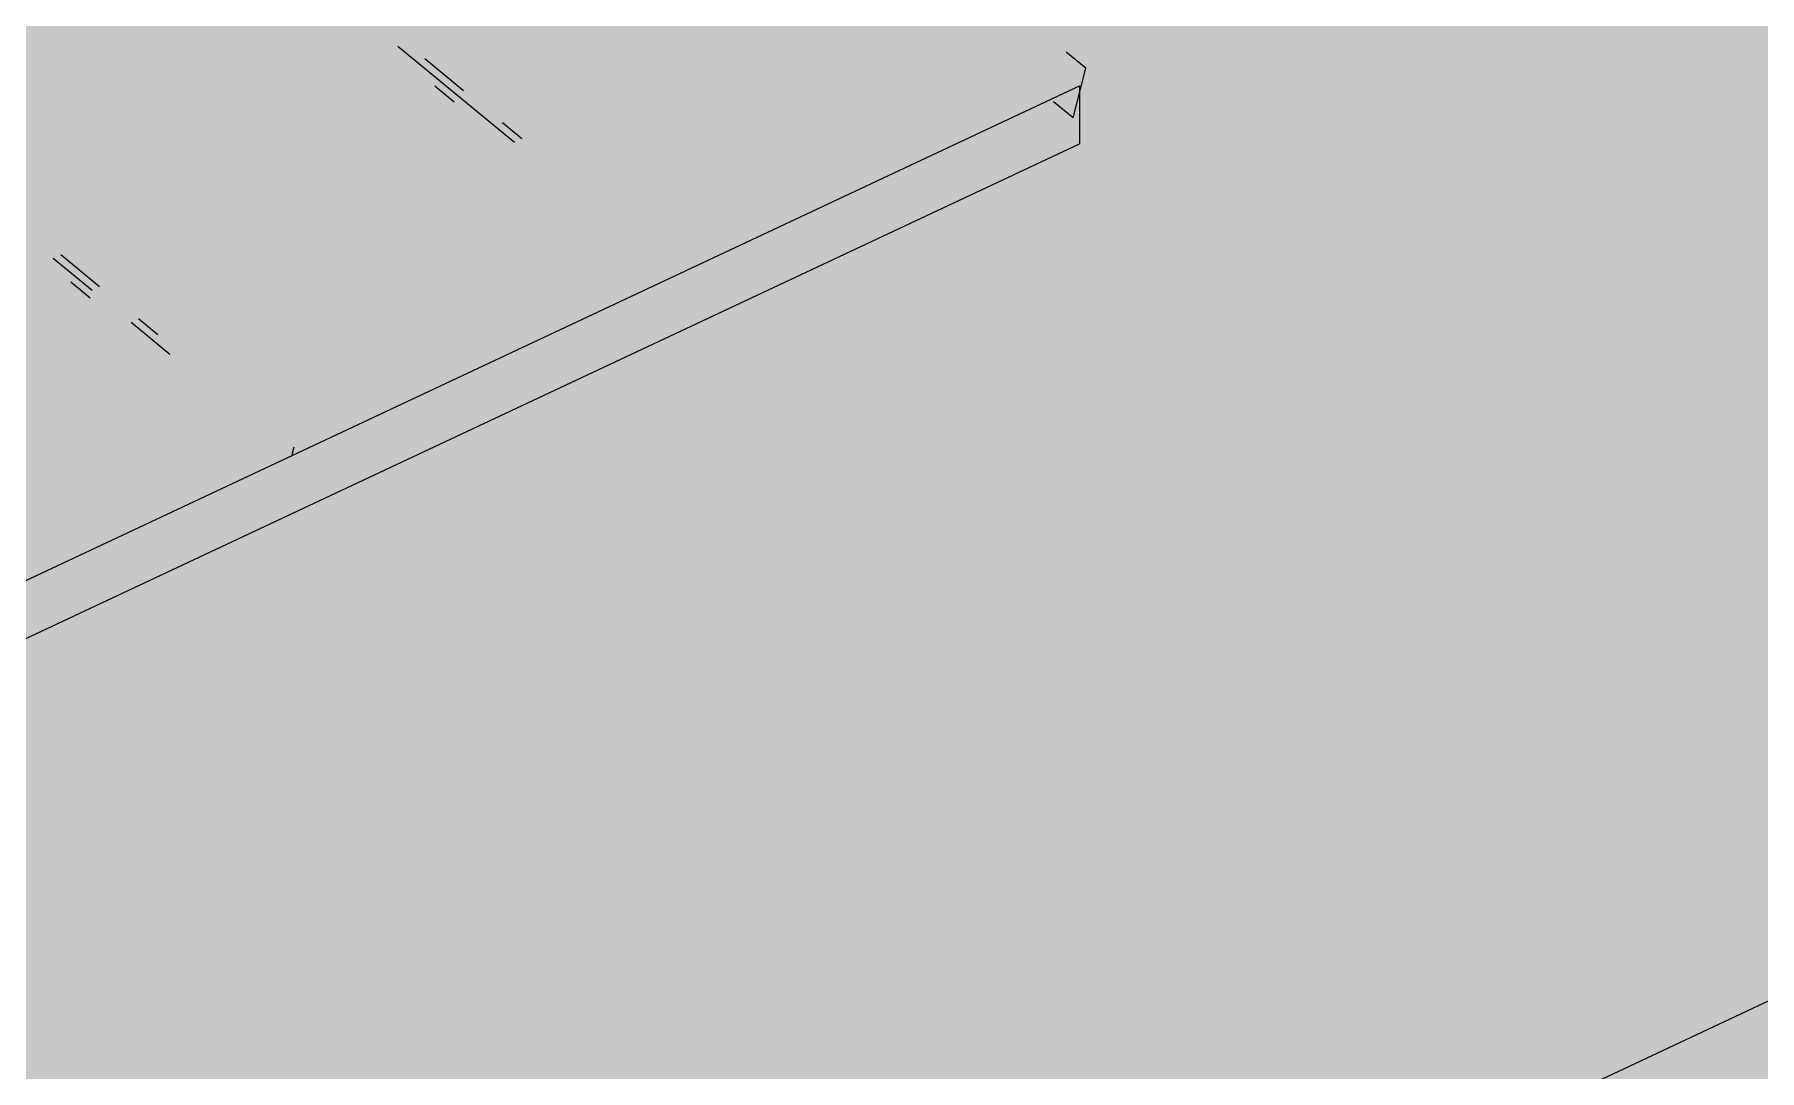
# Model space of a CAD drawing. Header units: millimetres. Extents: x 5 to 1315, y 5 to 292.
# Drawn here: x 1203.657 to 1206.563, y 91.049 to 92.795 of the extents above; entities that cross this region are included whole.
import ezdxf

# ---------------------------------------------------------------- set-up
doc = ezdxf.new("R2010")
doc.units = ezdxf.units.MM
doc.layers.add('EXISTING', color=7, linetype='Continuous')
doc.layers.add('IMAGES', color=7, linetype='Continuous')

# ---------------------------------------------------------------- blocks, each defined once
blk = doc.blocks.new('SHEET_03')
at = {"layer": 'EXISTING', "color": 250, "lineweight": 9}
for p, q in [((304.2688, 92.7747), (304.4654, 92.6131)), ((304.3796, 92.6998), (304.3141, 92.7536)), ((305.4278, 92.7379), (305.395, 92.7649)), ((305.4066, 92.6541), (305.4278, 92.7379)), ((301.5405, 90.8881), (305.4172, 92.7081)), ((304.3637, 92.6805), (304.331, 92.7074)), ((305.4172, 92.7081), (305.4172, 92.6106)), ((305.4066, 92.6541), (305.3738, 92.681)), ((304.4779, 92.619), (304.4451, 92.6459)), ((301.5405, 90.7906), (305.4172, 92.6106)), ((305.7942, 90.7988), (309.5934, 92.5824)), ((303.6882, 92.4175), (303.7538, 92.3636)), ((303.7662, 92.3695), (303.7007, 92.4234)), ((303.7504, 92.3502), (303.7176, 92.3772)), ((303.8645, 92.2887), (303.8318, 92.3156)), ((303.8193, 92.3098), (303.8848, 92.2559)), ((304.0905, 92.0868), (304.0939, 92.1002))]:
    blk.add_line(p, q, dxfattribs=at)
at = {"layer": 'IMAGES', "color": 7}
for points in [[(303.5, 92.7366), (303.9818, 92.7366), (303.5, 92.833), (303.9818, 92.833)], [(303.9818, 92.7366), (304.1745, 92.7366), (303.9818, 92.833), (304.1745, 92.833)], [(304.1745, 92.7366), (304.3673, 92.7366), (304.1745, 92.833), (304.3673, 92.833)], [(304.3673, 92.7366), (304.4636, 92.7366), (304.3673, 92.833), (304.4636, 92.833)], [(304.4636, 92.7366), (304.56, 92.7366), (304.4636, 92.833), (304.56, 92.833)], [(304.56, 92.7366), (305.0418, 92.7366), (304.56, 92.833), (305.0418, 92.833)], [(305.0418, 92.7366), (305.1382, 92.7366), (305.0418, 92.833), (305.1382, 92.833)], [(305.1382, 92.6402), (305.2345, 92.6402), (305.1382, 92.833), (305.2345, 92.833)], [(305.2345, 92.6402), (305.3309, 92.6402), (305.2345, 92.833), (305.3309, 92.833)], [(305.3309, 92.7366), (305.4273, 92.7366), (305.3309, 92.833), (305.4273, 92.833)], [(305.4273, 92.7366), (305.5236, 92.7366), (305.4273, 92.833), (305.5236, 92.833)], [(305.5236, 92.4474), (305.62, 92.4474), (305.5236, 92.833), (305.62, 92.833)], [(305.62, 92.7366), (308.7036, 92.7366), (305.62, 92.833), (308.7036, 92.833)], [(303.5964, 92.6402), (304.2709, 92.6402), (303.5964, 92.7366), (304.2709, 92.7366)], [(304.2709, 92.6402), (304.4636, 92.6402), (304.2709, 92.7366), (304.4636, 92.7366)], [(304.4636, 92.6402), (304.56, 92.6402), (304.4636, 92.7366), (304.56, 92.7366)], [(304.56, 92.6402), (304.6564, 92.6402), (304.56, 92.7366), (304.6564, 92.7366)], [(304.6564, 92.6402), (304.8491, 92.6402), (304.6564, 92.7366), (304.8491, 92.7366)], [(304.8491, 92.6402), (305.1382, 92.6402), (304.8491, 92.7366), (305.1382, 92.7366)], [(305.3309, 92.6402), (305.5236, 92.6402), (305.3309, 92.7366), (305.5236, 92.7366)], [(305.62, 92.5438), (309.2818, 92.5438), (305.62, 92.7366), (309.2818, 92.7366)], [(303.5964, 92.5438), (303.6927, 92.5438), (303.5964, 92.6402), (303.6927, 92.6402)], [(303.6927, 92.5438), (304.2709, 92.5438), (303.6927, 92.6402), (304.2709, 92.6402)], [(304.2709, 92.5438), (304.3673, 92.5438), (304.2709, 92.6402), (304.3673, 92.6402)], [(304.3673, 92.5438), (304.56, 92.5438), (304.3673, 92.6402), (304.56, 92.6402)], [(304.56, 92.5438), (304.6564, 92.5438), (304.56, 92.6402), (304.6564, 92.6402)], [(304.6564, 92.5438), (304.7527, 92.5438), (304.6564, 92.6402), (304.7527, 92.6402)], [(304.7527, 92.5438), (304.8491, 92.5438), (304.7527, 92.6402), (304.8491, 92.6402)], [(304.8491, 92.5438), (304.9455, 92.5438), (304.8491, 92.6402), (304.9455, 92.6402)], [(304.9455, 92.5438), (305.2345, 92.5438), (304.9455, 92.6402), (305.2345, 92.6402)], [(305.2345, 92.4474), (305.3309, 92.4474), (305.2345, 92.6402), (305.3309, 92.6402)], [(305.3309, 92.5438), (305.4273, 92.5438), (305.3309, 92.6402), (305.4273, 92.6402)], [(305.4273, 92.5438), (305.5236, 92.5438), (305.4273, 92.6402), (305.5236, 92.6402)], [(303.5964, 92.351), (303.6927, 92.351), (303.5964, 92.5438), (303.6927, 92.5438)], [(303.6927, 92.4474), (303.7891, 92.4474), (303.6927, 92.5438), (303.7891, 92.5438)], [(303.7891, 92.4474), (303.8855, 92.4474), (303.7891, 92.5438), (303.8855, 92.5438)], [(303.8855, 92.4474), (304.3673, 92.4474), (303.8855, 92.5438), (304.3673, 92.5438)], [(304.3673, 92.4474), (304.4636, 92.4474), (304.3673, 92.5438), (304.4636, 92.5438)], [(304.4636, 92.4474), (304.56, 92.4474), (304.4636, 92.5438), (304.56, 92.5438)], [(304.56, 92.4474), (304.6564, 92.4474), (304.56, 92.5438), (304.6564, 92.5438)], [(304.6564, 92.4474), (304.7527, 92.4474), (304.6564, 92.5438), (304.7527, 92.5438)], [(304.7527, 92.351), (304.8491, 92.351), (304.7527, 92.5438), (304.8491, 92.5438)], [(304.8491, 92.4474), (304.9455, 92.4474), (304.8491, 92.5438), (304.9455, 92.5438)], [(304.9455, 92.4474), (305.0418, 92.4474), (304.9455, 92.5438), (305.0418, 92.5438)], [(305.0418, 92.4474), (305.1382, 92.4474), (305.0418, 92.5438), (305.1382, 92.5438)], [(305.1382, 92.4474), (305.2345, 92.4474), (305.1382, 92.5438), (305.2345, 92.5438)], [(305.3309, 92.4474), (305.4273, 92.4474), (305.3309, 92.5438), (305.4273, 92.5438)], [(305.4273, 92.4474), (305.5236, 92.4474), (305.4273, 92.5438), (305.5236, 92.5438)], [(305.62, 92.4474), (308.8964, 92.4474), (305.62, 92.5438), (308.8964, 92.5438)], [(303.6927, 92.351), (303.7891, 92.351), (303.6927, 92.4474), (303.7891, 92.4474)], [(303.7891, 92.351), (303.8855, 92.351), (303.7891, 92.4474), (303.8855, 92.4474)], [(303.8855, 92.351), (303.9818, 92.351), (303.8855, 92.4474), (303.9818, 92.4474)], [(303.9818, 92.351), (304.2709, 92.351), (303.9818, 92.4474), (304.2709, 92.4474)], [(304.2709, 92.351), (304.4636, 92.351), (304.2709, 92.4474), (304.4636, 92.4474)], [(304.4636, 92.351), (304.56, 92.351), (304.4636, 92.4474), (304.56, 92.4474)], [(304.56, 92.2546), (304.6564, 92.2546), (304.56, 92.4474), (304.6564, 92.4474)], [(304.6564, 92.351), (304.7527, 92.351), (304.6564, 92.4474), (304.7527, 92.4474)], [(304.8491, 92.2546), (304.9455, 92.2546), (304.8491, 92.4474), (304.9455, 92.4474)], [(304.9455, 92.351), (305.0418, 92.351), (304.9455, 92.4474), (305.0418, 92.4474)], [(305.0418, 92.351), (305.1382, 92.351), (305.0418, 92.4474), (305.1382, 92.4474)], [(305.1382, 92.351), (305.2345, 92.351), (305.1382, 92.4474), (305.2345, 92.4474)], [(305.2345, 92.351), (305.3309, 92.351), (305.2345, 92.4474), (305.3309, 92.4474)], [(305.3309, 92.351), (305.5236, 92.351), (305.3309, 92.4474), (305.5236, 92.4474)], [(305.5236, 92.351), (308.7036, 92.351), (305.5236, 92.4474), (308.7036, 92.4474)], [(303.5964, 92.2546), (303.6927, 92.2546), (303.5964, 92.351), (303.6927, 92.351)], [(303.6927, 92.2546), (303.8855, 92.2546), (303.6927, 92.351), (303.8855, 92.351)], [(303.8855, 92.2546), (303.9818, 92.2546), (303.8855, 92.351), (303.9818, 92.351)], [(303.9818, 92.2546), (304.0782, 92.2546), (303.9818, 92.351), (304.0782, 92.351)], [(304.0782, 92.2546), (304.2709, 92.2546), (304.0782, 92.351), (304.2709, 92.351)], [(304.2709, 92.2546), (304.3673, 92.2546), (304.2709, 92.351), (304.3673, 92.351)], [(304.3673, 92.2546), (304.56, 92.2546), (304.3673, 92.351), (304.56, 92.351)], [(304.6564, 92.2546), (304.7527, 92.2546), (304.6564, 92.351), (304.7527, 92.351)], [(304.7527, 92.2546), (304.8491, 92.2546), (304.7527, 92.351), (304.8491, 92.351)], [(304.9455, 92.2546), (305.0418, 92.2546), (304.9455, 92.351), (305.0418, 92.351)], [(305.0418, 92.2546), (305.2345, 92.2546), (305.0418, 92.351), (305.2345, 92.351)], [(305.2345, 92.2546), (305.3309, 92.2546), (305.2345, 92.351), (305.3309, 92.351)], [(305.3309, 92.2546), (308.4145, 92.2546), (305.3309, 92.351), (308.4145, 92.351)], [(303.1145, 92.1582), (303.6927, 92.1582), (303.1145, 92.2546), (303.6927, 92.2546)], [(303.6927, 92.1582), (303.7891, 92.1582), (303.6927, 92.2546), (303.7891, 92.2546)], [(303.7891, 92.1582), (303.8855, 92.1582), (303.7891, 92.2546), (303.8855, 92.2546)], [(303.8855, 92.0618), (303.9818, 92.0618), (303.8855, 92.2546), (303.9818, 92.2546)], [(303.9818, 92.1582), (304.0782, 92.1582), (303.9818, 92.2546), (304.0782, 92.2546)], [(304.0782, 92.1582), (304.1745, 92.1582), (304.0782, 92.2546), (304.1745, 92.2546)], [(304.1745, 92.1582), (304.2709, 92.1582), (304.1745, 92.2546), (304.2709, 92.2546)], [(304.2709, 92.1582), (304.3673, 92.1582), (304.2709, 92.2546), (304.3673, 92.2546)], [(304.3673, 92.1582), (304.7527, 92.1582), (304.3673, 92.2546), (304.7527, 92.2546)], [(304.7527, 92.1582), (304.9455, 92.1582), (304.7527, 92.2546), (304.9455, 92.2546)], [(304.9455, 92.1582), (305.0418, 92.1582), (304.9455, 92.2546), (305.0418, 92.2546)], [(305.0418, 92.1582), (308.4145, 92.1582), (305.0418, 92.2546), (308.4145, 92.2546)], [(303.3073, 92.0618), (303.6927, 92.0618), (303.3073, 92.1582), (303.6927, 92.1582)], [(303.6927, 92.0618), (303.8855, 92.0618), (303.6927, 92.1582), (303.8855, 92.1582)], [(303.9818, 92.0618), (304.1745, 92.0618), (303.9818, 92.1582), (304.1745, 92.1582)], [(304.1745, 92.0618), (304.2709, 92.0618), (304.1745, 92.1582), (304.2709, 92.1582)], [(304.2709, 92.0618), (304.4636, 92.0618), (304.2709, 92.1582), (304.4636, 92.1582)], [(304.4636, 92.0618), (304.56, 92.0618), (304.4636, 92.1582), (304.56, 92.1582)], [(304.56, 92.0618), (304.6564, 92.0618), (304.56, 92.1582), (304.6564, 92.1582)], [(304.6564, 92.0618), (304.9455, 92.0618), (304.6564, 92.1582), (304.9455, 92.1582)], [(304.9455, 92.0618), (308.0291, 92.0618), (304.9455, 92.1582), (308.0291, 92.1582)], [(303.3073, 91.9654), (303.6927, 91.9654), (303.3073, 92.0618), (303.6927, 92.0618)], [(303.6927, 91.9654), (303.7891, 91.9654), (303.6927, 92.0618), (303.7891, 92.0618)], [(303.7891, 91.9654), (303.8855, 91.9654), (303.7891, 92.0618), (303.8855, 92.0618)], [(303.8855, 91.9654), (303.9818, 91.9654), (303.8855, 92.0618), (303.9818, 92.0618)], [(303.9818, 91.9654), (304.0782, 91.9654), (303.9818, 92.0618), (304.0782, 92.0618)], [(304.0782, 91.9654), (304.2709, 91.9654), (304.0782, 92.0618), (304.2709, 92.0618)], [(304.2709, 91.9654), (304.3673, 91.9654), (304.2709, 92.0618), (304.3673, 92.0618)], [(304.3673, 91.9654), (304.4636, 91.9654), (304.3673, 92.0618), (304.4636, 92.0618)], [(304.4636, 91.9654), (304.6564, 91.9654), (304.4636, 92.0618), (304.6564, 92.0618)], [(304.6564, 91.9654), (307.9327, 91.9654), (304.6564, 92.0618), (307.9327, 92.0618)], [(303.5964, 91.7726), (303.6927, 91.7726), (303.5964, 91.9654), (303.6927, 91.9654)], [(303.6927, 91.869), (303.7891, 91.869), (303.6927, 91.9654), (303.7891, 91.9654)], [(303.7891, 91.7726), (303.8855, 91.7726), (303.7891, 91.9654), (303.8855, 91.9654)], [(303.8855, 91.869), (303.9818, 91.869), (303.8855, 91.9654), (303.9818, 91.9654)], [(303.9818, 91.869), (304.0782, 91.869), (303.9818, 91.9654), (304.0782, 91.9654)], [(304.0782, 91.869), (304.1745, 91.869), (304.0782, 91.9654), (304.1745, 91.9654)], [(304.1745, 91.869), (304.2709, 91.869), (304.1745, 91.9654), (304.2709, 91.9654)], [(304.2709, 91.869), (304.4636, 91.869), (304.2709, 91.9654), (304.4636, 91.9654)], [(304.4636, 91.869), (307.74, 91.869), (304.4636, 91.9654), (307.74, 91.9654)], [(303.6927, 91.7726), (303.7891, 91.7726), (303.6927, 91.869), (303.7891, 91.869)], [(303.8855, 91.7726), (303.9818, 91.7726), (303.8855, 91.869), (303.9818, 91.869)], [(303.9818, 91.7726), (304.0782, 91.7726), (303.9818, 91.869), (304.0782, 91.869)], [(304.0782, 91.7726), (304.1745, 91.7726), (304.0782, 91.869), (304.1745, 91.869)], [(304.1745, 91.7726), (304.2709, 91.7726), (304.1745, 91.869), (304.2709, 91.869)], [(304.2709, 91.7726), (304.3673, 91.7726), (304.2709, 91.869), (304.3673, 91.869)], [(304.3673, 91.7726), (304.4636, 91.7726), (304.3673, 91.869), (304.4636, 91.869)], [(304.4636, 91.7726), (304.56, 91.7726), (304.4636, 91.869), (304.56, 91.869)], [(304.56, 91.7726), (307.4509, 91.7726), (304.56, 91.869), (307.4509, 91.869)], [(303.5964, 91.6762), (303.6927, 91.6762), (303.5964, 91.7726), (303.6927, 91.7726)], [(303.6927, 91.6762), (303.7891, 91.6762), (303.6927, 91.7726), (303.7891, 91.7726)], [(303.7891, 91.6762), (303.8855, 91.6762), (303.7891, 91.7726), (303.8855, 91.7726)], [(303.8855, 91.6762), (303.9818, 91.6762), (303.8855, 91.7726), (303.9818, 91.7726)], [(303.9818, 91.6762), (304.0782, 91.6762), (303.9818, 91.7726), (304.0782, 91.7726)], [(304.0782, 91.6762), (304.1745, 91.6762), (304.0782, 91.7726), (304.1745, 91.7726)], [(304.1745, 91.6762), (304.2709, 91.6762), (304.1745, 91.7726), (304.2709, 91.7726)], [(304.2709, 91.6762), (304.4636, 91.6762), (304.2709, 91.7726), (304.4636, 91.7726)], [(304.4636, 91.6762), (304.6564, 91.6762), (304.4636, 91.7726), (304.6564, 91.7726)], [(304.6564, 91.6762), (304.8491, 91.6762), (304.6564, 91.7726), (304.8491, 91.7726)], [(304.8491, 91.6762), (307.4509, 91.6762), (304.8491, 91.7726), (307.4509, 91.7726)], [(303.5964, 91.5798), (303.6927, 91.5798), (303.5964, 91.6762), (303.6927, 91.6762)], [(303.6927, 91.5798), (303.7891, 91.5798), (303.6927, 91.6762), (303.7891, 91.6762)], [(303.7891, 91.5798), (303.8855, 91.5798), (303.7891, 91.6762), (303.8855, 91.6762)], [(303.8855, 91.5798), (304.56, 91.5798), (303.8855, 91.6762), (304.56, 91.6762)], [(304.56, 91.5798), (304.6564, 91.5798), (304.56, 91.6762), (304.6564, 91.6762)], [(304.6564, 91.5798), (304.8491, 91.5798), (304.6564, 91.6762), (304.8491, 91.6762)], [(304.8491, 91.5798), (304.9455, 91.5798), (304.8491, 91.6762), (304.9455, 91.6762)], [(304.9455, 91.5798), (305.0418, 91.5798), (304.9455, 91.6762), (305.0418, 91.6762)], [(305.0418, 91.5798), (307.0655, 91.5798), (305.0418, 91.6762), (307.0655, 91.6762)], [(303.5, 91.4834), (303.6927, 91.4834), (303.5, 91.5798), (303.6927, 91.5798)], [(303.6927, 91.4834), (304.56, 91.4834), (303.6927, 91.5798), (304.56, 91.5798)], [(304.56, 91.4834), (304.6564, 91.4834), (304.56, 91.5798), (304.6564, 91.5798)], [(304.6564, 91.4834), (304.8491, 91.4834), (304.6564, 91.5798), (304.8491, 91.5798)], [(304.8491, 91.4834), (304.9455, 91.4834), (304.8491, 91.5798), (304.9455, 91.5798)], [(304.9455, 91.4834), (305.0418, 91.4834), (304.9455, 91.5798), (305.0418, 91.5798)], [(305.0418, 91.4834), (305.1382, 91.4834), (305.0418, 91.5798), (305.1382, 91.5798)], [(305.1382, 91.4834), (306.9691, 91.4834), (305.1382, 91.5798), (306.9691, 91.5798)], [(303.5, 91.387), (304.6564, 91.387), (303.5, 91.4834), (304.6564, 91.4834)], [(304.6564, 91.387), (304.8491, 91.387), (304.6564, 91.4834), (304.8491, 91.4834)], [(304.8491, 91.387), (304.9455, 91.387), (304.8491, 91.4834), (304.9455, 91.4834)], [(304.9455, 91.387), (305.0418, 91.387), (304.9455, 91.4834), (305.0418, 91.4834)], [(305.0418, 91.387), (305.3309, 91.387), (305.0418, 91.4834), (305.3309, 91.4834)], [(305.3309, 91.387), (305.5236, 91.387), (305.3309, 91.4834), (305.5236, 91.4834)], [(305.5236, 91.387), (306.68, 91.387), (305.5236, 91.4834), (306.68, 91.4834)], [(303.2109, 91.2906), (305.1382, 91.2906), (303.2109, 91.387), (305.1382, 91.387)], [(305.1382, 91.2906), (305.2345, 91.2906), (305.1382, 91.387), (305.2345, 91.387)], [(305.2345, 91.2906), (305.3309, 91.2906), (305.2345, 91.387), (305.3309, 91.387)], [(305.3309, 91.2906), (305.4273, 91.2906), (305.3309, 91.387), (305.4273, 91.387)], [(305.4273, 91.2906), (305.62, 91.2906), (305.4273, 91.387), (305.62, 91.387)], [(305.62, 91.2906), (306.4873, 91.2906), (305.62, 91.387), (306.4873, 91.387)], [(306.4873, 91.2906), (306.5836, 91.2906), (306.4873, 91.387), (306.5836, 91.387)], [(303.1145, 91.1942), (305.3309, 91.1942), (303.1145, 91.2906), (305.3309, 91.2906)], [(305.3309, 91.1942), (305.4273, 91.1942), (305.3309, 91.2906), (305.4273, 91.2906)], [(305.4273, 91.1942), (305.5236, 91.1942), (305.4273, 91.2906), (305.5236, 91.2906)], [(305.5236, 91.1942), (305.62, 91.1942), (305.5236, 91.2906), (305.62, 91.2906)], [(305.62, 91.1942), (305.7164, 91.1942), (305.62, 91.2906), (305.7164, 91.2906)], [(305.7164, 91.1942), (306.1982, 91.1942), (305.7164, 91.2906), (306.1982, 91.2906)], [(306.1982, 91.1942), (306.2945, 91.1942), (306.1982, 91.2906), (306.2945, 91.2906)], [(306.2945, 91.1942), (306.3909, 91.1942), (306.2945, 91.2906), (306.3909, 91.2906)], [(306.3909, 91.1942), (306.4873, 91.1942), (306.3909, 91.2906), (306.4873, 91.2906)], [(306.4873, 91.1942), (306.68, 91.1942), (306.4873, 91.2906), (306.68, 91.2906)], [(302.8255, 91.0978), (305.4273, 91.0978), (302.8255, 91.1942), (305.4273, 91.1942)], [(305.4273, 91.0978), (305.5236, 91.0978), (305.4273, 91.1942), (305.5236, 91.1942)], [(305.5236, 91.0978), (305.62, 91.0978), (305.5236, 91.1942), (305.62, 91.1942)], [(305.62, 91.0978), (306.0055, 91.0978), (305.62, 91.1942), (306.0055, 91.1942)], [(306.0055, 91.0978), (306.1018, 91.0978), (306.0055, 91.1942), (306.1018, 91.1942)], [(306.1018, 91.0978), (306.1982, 91.0978), (306.1018, 91.1942), (306.1982, 91.1942)], [(306.1982, 91.0978), (306.2945, 91.0978), (306.1982, 91.1942), (306.2945, 91.1942)], [(306.2945, 91.0978), (306.4873, 91.0978), (306.2945, 91.1942), (306.4873, 91.1942)], [(306.4873, 91.0978), (306.5836, 91.0978), (306.4873, 91.1942), (306.5836, 91.1942)], [(302.6327, 91.0014), (306.0055, 91.0014), (302.6327, 91.0978), (306.0055, 91.0978)], [(306.0055, 90.905), (306.1018, 90.905), (306.0055, 91.0978), (306.1018, 91.0978)], [(306.1018, 91.0014), (306.1982, 91.0014), (306.1018, 91.0978), (306.1982, 91.0978)], [(306.1982, 91.0014), (306.2945, 91.0014), (306.1982, 91.0978), (306.2945, 91.0978)], [(306.2945, 91.0014), (306.3909, 91.0014), (306.2945, 91.0978), (306.3909, 91.0978)], [(306.3909, 91.0014), (306.4873, 91.0014), (306.3909, 91.0978), (306.4873, 91.0978)], [(306.4873, 91.0014), (306.5836, 91.0014), (306.4873, 91.0978), (306.5836, 91.0978)]]:
    blk.add_solid(points, dxfattribs=at)

msp = doc.modelspace()

# ---------------------------------------------------------------- block references
msp.add_blockref('SHEET_03', (900, 0))

doc.saveas('drawing.dxf')
